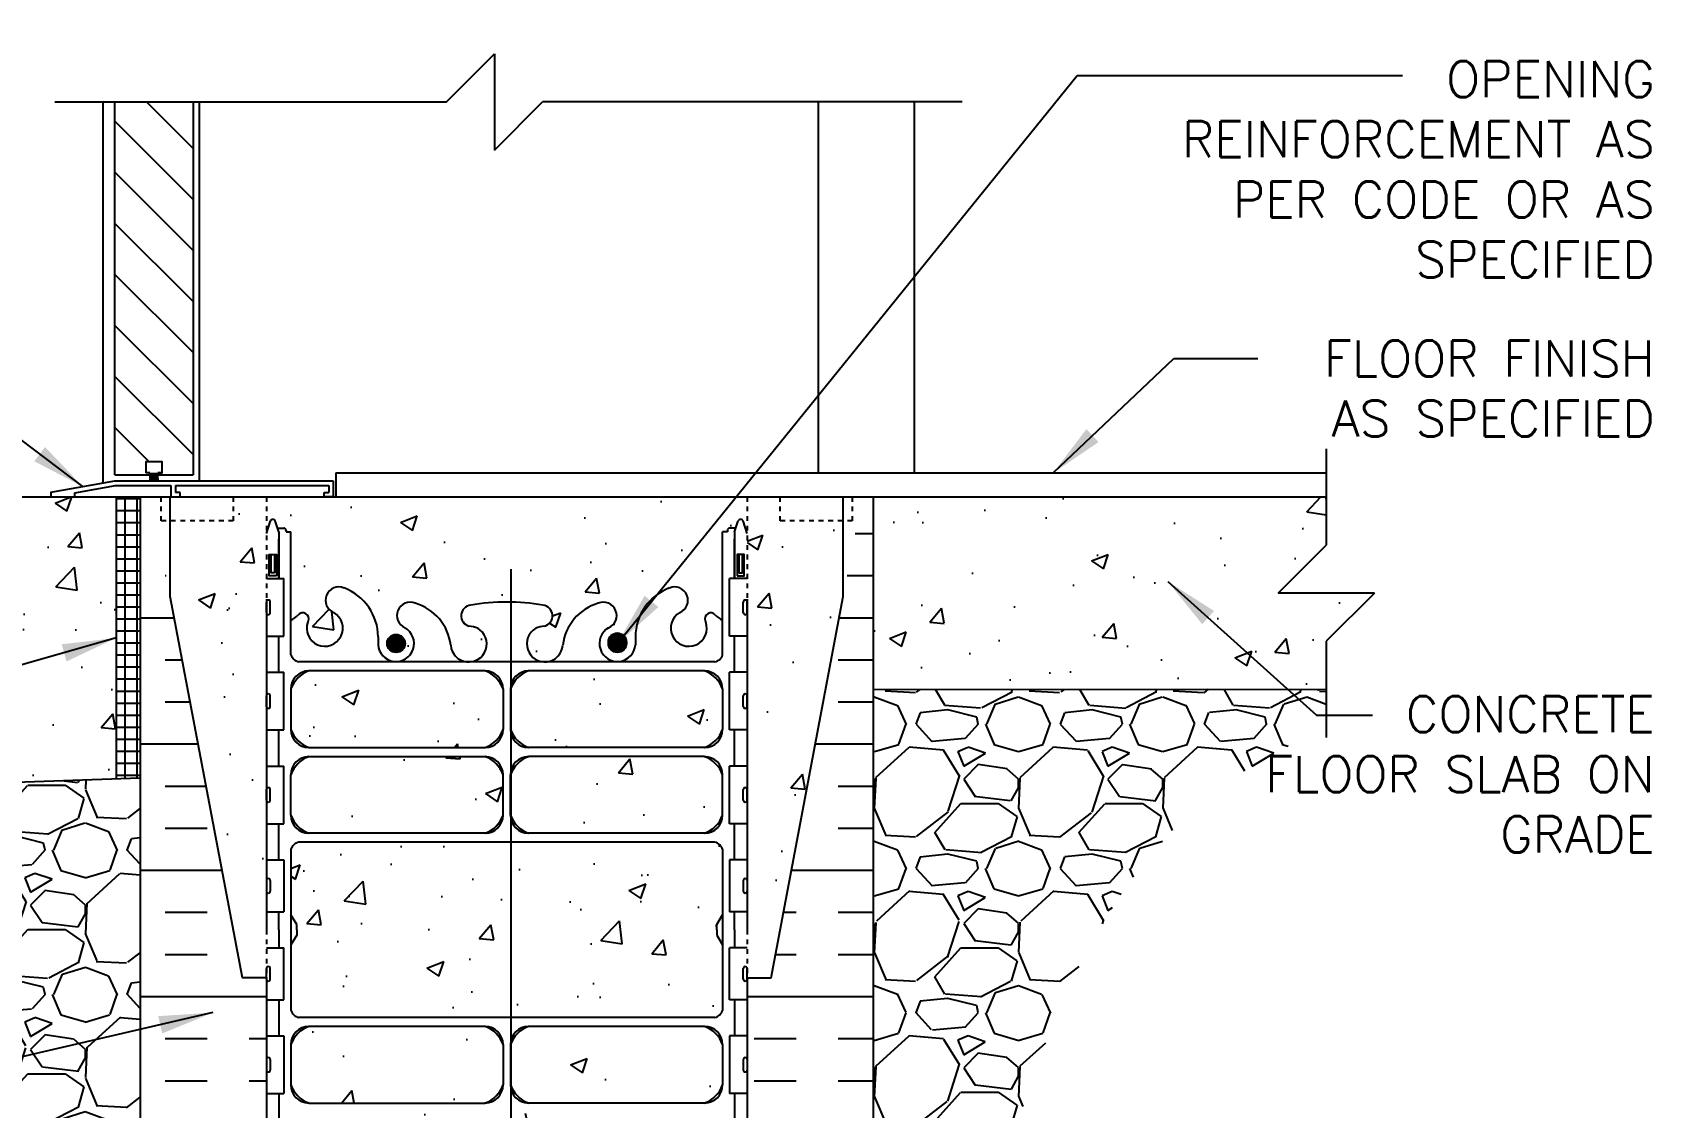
# Model space of a CAD drawing. Header units: inches. Extents: x 171.2 to 222.1, y 133.2 to 219.4.
# Drawn here: x 188.43 to 222.11, y 167.9 to 190.26 of the extents above; entities that cross this region are included whole.
import ezdxf

# ---------------------------------------------------------------- set-up
doc = ezdxf.new("R2010")
doc.units = ezdxf.units.IN
doc.header["$LTSCALE"] = 0.5
doc.header["$MEASUREMENT"] = 0
doc.linetypes.add('DASHED2', pattern=[0.375, 0.25, -0.125])
doc.linetypes.add('HIDDEN2', pattern=[0.1875, 0.125, -0.0625])
for name, color, linetype in [('HATCH', 12, 'Continuous'), ('Hidden2', 12, 'HIDDEN2'), ('line25', 2, 'Continuous'), ('LINE3', 3, 'Continuous'), ('LINE50', 5, 'Continuous'), ('LINE9', 9, 'Continuous'), ('TEXT', 4, 'Continuous'), ('Web_Edge', 9, 'Continuous')]:
    doc.layers.add(name, color=color, linetype=linetype)
doc.styles.add('DIM', font='romans.shx', dxfattribs={"width": 0.7})
doc.styles.add('ROMANS', font='romans.shx', dxfattribs={"height": 0.75})
doc.dimstyles.new('ext_12', dxfattribs={"dimscale": 12, "dimtxt": 0.09375, "dimasz": 0.09375, "dimexe": 0.09375, "dimexo": 0.0625, "dimgap": 0.0625, "dimtad": 1, "dimdec": 1, "dimzin": 3, "dimdsep": 46, "dimlunit": 4, "dimtxsty": 'DIM', "dimcen": 0.09, "dimdle": 0.09375, "dimclrt": 4, "dimadec": 0, "dimazin": 0, "dimtfac": 1, "dimtdec": 1, "dimtmove": 2, "dimatfit": 3, "dimfxl": 1, "dimfrac": 2, "dimtolj": 1, "dimtzin": 0, "dimarcsym": 0})
pattern_1 = [(0, (-2736.5554, -289.1626), (0, 2.625), []), (0, (-2736.5554, -288.2876), (0, 2.625), [0.875, -0.875]), (0, (-2736.5554, -287.4126), (0, 2.625), [0.875, -0.875])]
pattern_2 = [(50, (0, 0), (3.5863, -0.31376), [0.375, -4.125]), (355, (0, 0), (-0.693757, 3.76096), [0.3, -3.3]), (100.4514, (0.299, -0.026), (2.892544, 3.4472), [0.3187, -3.50571]), (46.1842, (0, 1), (5.336207, -0.827596), [0.5625, -6.1875]), (96.6356, (0.4447, 0.931), (4.67331, 4.87059), [0.47805, -5.25857]), (351.1842, (0, 1), (4.67331, 4.87059), [0.45, -4.95]), (21, (0.5, 0.75), (2.984535, -2.013094), [0.375, -4.125]), (326, (0.5, 0.75), (1.216577, 3.62575), [0.3, -3.3]), (71.4514, (0.7487, 0.5822), (4.20111, 1.612656), [0.3187, -3.50571]), (37.5, (0, 0), (0.0607993, 1.6644693), [0, -3.26, 0, -3.35, 0, -3.3125]), (7.5, (0, 0), (1.315348, 1.972059), [0, -1.91, 0, -3.185, 0, -1.2625]), (327.5, (-1.115, 0), (2.669112, -0.1127744), [0, -1.25, 0, -3.9, 0, -5.175]), (317.5, (-1.615, 0), (2.91593, 0.500525), [0, -1.625, 0, -2.59, 0, -3.675])]

msp = doc.modelspace()

# ---------------------------------------------------------------- hatches: boundary and pattern name
at = {"layer": 'HATCH'}
h = msp.add_hatch(dxfattribs=at)
h.set_pattern_fill('AR-CONC', color=256, scale=0.5)
h.set_pattern_definition(pattern_2)
h.paths.add_polyline_path([(203.026, 218.45), (199.046, 218.45), (198.046, 217.45), (198.046, 219.45), (197.046, 218.45), (193.026, 218.45), (193.026, 216.459, 0.088416), (193.172, 216.362), (193.262, 216.362), (193.262, 216.32, -0.249069), (193.372, 216.113), (193.372, 216.046, -0.414214), (193.309, 215.983), (193.262, 215.983), (193.262, 215.913), (193.367, 215.913, -0.155529), (193.542, 215.779, 0.180914), (193.96, 215.468), (195.541, 215.115, 0.054974), (195.868, 215.079), (198.026, 215.079), (200.184, 215.079, 0.054974), (200.51, 215.115), (202.091, 215.468, 0.180914), (202.509, 215.779, -0.155529), (202.685, 215.913), (202.79, 215.913), (202.79, 215.983), (202.742, 215.983, -0.414214), (202.68, 216.046), (202.68, 216.113, -0.249069), (202.79, 216.32), (202.79, 216.362), (202.88, 216.362, 0.08841), (203.026, 216.459)])
h.paths.add_polyline_path([(203.026, 212.267, 0.08841), (202.88, 212.364), (202.79, 212.364), (202.79, 212.406, -0.249069), (202.68, 212.613), (202.68, 212.681, -0.414214), (202.742, 212.743), (202.79, 212.743), (202.79, 212.813), (202.685, 212.813, 0.231736), (202.327, 212.662, -0.8344), (202.115, 212.788), (202.127, 212.809, 2.155404), (201.589, 212.615, -1), (201.375, 212.104, -0.311223), (200.666, 213.12), (200.667, 213.285, 1.661382), (200.105, 212.932, -1), (199.892, 212.421, -0.30095), (199.156, 213.293, 1.661382), (198.595, 212.94, 0.055617), (198.774, 212.895, -0.843243), (198.739, 212.462, -0.047544), (198.026, 212.398, -0.047544), (197.312, 212.462, -0.843243), (197.278, 212.895, 0.055617), (197.457, 212.94, 1.661382), (196.896, 213.293, -0.30095), (196.159, 212.421, -1), (195.946, 212.932, 1.661382), (195.385, 213.285), (195.385, 213.139, -0.316114), (194.676, 212.104, -1), (194.463, 212.615, 2.155404), (193.924, 212.809), (193.936, 212.788, -0.834375), (193.724, 212.662, 0.23174), (193.367, 212.813), (193.262, 212.813), (193.262, 212.743), (193.309, 212.743, -0.414214), (193.372, 212.681), (193.372, 212.613, -0.249069), (193.262, 212.406), (193.262, 212.364), (193.172, 212.364, 0.088416), (193.026, 212.267), (193.026, 209.459), (193.026, 206.652, 0.088416), (193.172, 206.554), (193.262, 206.554), (193.262, 206.513, -0.249069), (193.372, 206.306), (193.372, 206.238, -0.414214), (193.309, 206.176), (193.262, 206.176), (193.262, 206.106), (193.367, 206.106, 0.231736), (193.724, 206.257, -0.8344), (193.936, 206.131), (193.924, 206.11, 2.155404), (194.463, 206.304, -1), (194.676, 206.815, -0.311223), (195.385, 205.799), (195.385, 205.634, 1.661382), (195.946, 205.987, -1), (196.159, 206.498, -0.30095), (196.896, 205.626, 1.661382), (197.457, 205.979, 0.055617), (197.278, 206.024, -0.843243), (197.312, 206.456, -0.047544), (198.026, 206.521, -0.047544), (198.739, 206.456, -0.843243), (198.774, 206.024, 0.055617), (198.595, 205.979, 1.661382), (199.156, 205.626, -0.30095), (199.892, 206.498, -1), (200.105, 205.987, 1.661382), (200.667, 205.634), (200.666, 205.78, -0.316114), (201.375, 206.815, -1), (201.589, 206.304, 2.155404), (202.127, 206.11), (202.115, 206.131, -0.834375), (202.327, 206.257, 0.23174), (202.685, 206.106), (202.79, 206.106), (202.79, 206.176), (202.742, 206.176, -0.414214), (202.68, 206.238), (202.68, 206.306, -0.249069), (202.79, 206.513), (202.79, 206.554), (202.88, 206.554, 0.08841), (203.026, 206.652), (203.026, 209.459)])
h.paths.add_polyline_path([(193.302, 180.6), (192.614, 180.6), (192.614, 180.1), (191.302, 180.1), (191.302, 178.529), (192.802, 170.6), (193.302, 170.6)])
h = msp.add_hatch(dxfattribs=at)
h.set_pattern_fill('AR-CONC', color=256, scale=0.5)
h.set_pattern_definition(pattern_2)
h.paths.add_polyline_path([(193.577, 218.45), (197.557, 218.45), (198.557, 217.45), (198.557, 219.45), (199.557, 218.45), (203.577, 218.45), (203.577, 216.459, -0.088416), (203.431, 216.362), (203.341, 216.362), (203.341, 216.32, 0.249069), (203.231, 216.113), (203.231, 216.046, 0.414214), (203.294, 215.983), (203.341, 215.983), (203.341, 215.913), (203.236, 215.913, 0.155529), (203.061, 215.779, -0.180914), (202.643, 215.468), (201.062, 215.115, -0.054974), (200.735, 215.079), (198.577, 215.079), (196.42, 215.079, -0.054974), (196.093, 215.115), (194.512, 215.468, -0.180914), (194.094, 215.779, 0.155529), (193.918, 215.913), (193.813, 215.913), (193.813, 215.983), (193.861, 215.983, 0.414214), (193.923, 216.046), (193.923, 216.113, 0.249069), (193.813, 216.32), (193.813, 216.362), (193.723, 216.362, -0.08841), (193.577, 216.459)])
h.paths.add_polyline_path([(193.577, 212.267, -0.08841), (193.723, 212.364), (193.813, 212.364), (193.813, 212.406, 0.249069), (193.923, 212.613), (193.923, 212.681, 0.414214), (193.861, 212.743), (193.813, 212.743), (193.813, 212.813), (193.918, 212.813, -0.231736), (194.276, 212.662, 0.8344), (194.488, 212.788), (194.476, 212.809, -2.155404), (195.015, 212.615, 1), (195.228, 212.104, 0.311223), (195.937, 213.12), (195.937, 213.285, -1.661382), (196.498, 212.932, 1), (196.711, 212.421, 0.30095), (197.448, 213.293, -1.661382), (198.009, 212.94, -0.055617), (197.829, 212.895, 0.843243), (197.864, 212.462, 0.047544), (198.577, 212.398, 0.047544), (199.291, 212.462, 0.843243), (199.326, 212.895, -0.055617), (199.146, 212.94, -1.661382), (199.707, 213.293, 0.30095), (200.444, 212.421, 1), (200.657, 212.932, -1.661382), (201.218, 213.285), (201.218, 213.139, 0.316114), (201.927, 212.104, 1), (202.14, 212.615, -2.155404), (202.679, 212.809), (202.667, 212.788, 0.834375), (202.879, 212.662, -0.23174), (203.236, 212.813), (203.341, 212.813), (203.341, 212.743), (203.294, 212.743, 0.414214), (203.231, 212.681), (203.231, 212.613, 0.249069), (203.341, 212.406), (203.341, 212.364), (203.431, 212.364, -0.088416), (203.577, 212.267), (203.577, 209.459), (203.577, 206.652, -0.088416), (203.431, 206.554), (203.341, 206.554), (203.341, 206.513, 0.249069), (203.231, 206.306), (203.231, 206.238, 0.414214), (203.294, 206.176), (203.341, 206.176), (203.341, 206.106), (203.236, 206.106, -0.231736), (202.879, 206.257, 0.8344), (202.667, 206.131), (202.679, 206.11, -2.155404), (202.14, 206.304, 1), (201.927, 206.815, 0.311223), (201.218, 205.799), (201.218, 205.634, -1.661382), (200.657, 205.987, 1), (200.444, 206.498, 0.30095), (199.707, 205.626, -1.661382), (199.146, 205.979, -0.055617), (199.326, 206.024, 0.843243), (199.291, 206.456, 0.047544), (198.577, 206.521, 0.047544), (197.864, 206.456, 0.843243), (197.829, 206.024, -0.055617), (198.009, 205.979, -1.661382), (197.448, 205.626, 0.30095), (196.711, 206.498, 1), (196.498, 205.987, -1.661382), (195.937, 205.634), (195.937, 205.78, 0.316114), (195.228, 206.815, 1), (195.015, 206.304, -2.155404), (194.476, 206.11), (194.488, 206.131, 0.834375), (194.276, 206.257, -0.23174), (193.918, 206.106), (193.813, 206.106), (193.813, 206.176), (193.861, 206.176, 0.414214), (193.923, 206.238), (193.923, 206.306, 0.249069), (193.813, 206.513), (193.813, 206.554), (193.723, 206.554, -0.08841), (193.577, 206.652), (193.577, 209.459)])
h.paths.add_polyline_path([(203.302, 180.6), (203.989, 180.6), (203.989, 180.1), (205.302, 180.1), (205.302, 178.529), (203.802, 170.6), (203.302, 170.6)])
h = msp.add_hatch(dxfattribs=at)
h.set_pattern_fill('ANSI31', color=256, scale=6, style=0)
h.set_pattern_definition([(135, (312.06505, 25.1282), (0.53033, 0.53033), [])])
h.paths.add_polyline_path([(191.126, 181.339), (191.126, 181.098), (191.045, 181.098), (191.045, 181.056), (191.126, 181.056), (191.777, 181.056), (191.777, 188.811), (190.152, 188.811), (190.152, 181.056), (190.875, 181.056), (190.875, 181.098), (190.804, 181.098), (190.804, 181.339)])
h = msp.add_hatch(dxfattribs=at)
h.set_pattern_fill('AR-CONC', color=256, scale=0.5)
h.set_pattern_definition(pattern_2)
h.paths.add_polyline_path([(190.177, 180.6), (187.177, 180.6), (185.989, 180.6), (181.255, 180.444), (181.255, 178.84), (180.255, 177.84), (182.255, 177.84), (181.255, 176.84), (181.255, 174.441), (190.177, 174.735)])
h.paths.add_polyline_path([(202.792, 179.871), (202.892, 179.871), (202.892, 179.901, -0.414214), (202.942, 179.951), (203.068, 179.951), (203.11, 180.083, -0.725737), (203.217, 180.101), (203.302, 179.841), (203.302, 180.6), (201.927, 180.6), (193.302, 180.6), (193.302, 179.841), (193.38, 180.083, -0.725737), (193.487, 180.101), (193.535, 179.951), (193.662, 179.951, -0.414214), (193.712, 179.901), (193.712, 179.871), (193.812, 179.871), (193.812, 178.034, 0.108933), (193.964, 178.147, -0.8344), (194.176, 178.022), (194.164, 178, 2.155404), (194.703, 178.195, -1), (194.916, 178.706, -0.311223), (195.625, 177.69), (195.625, 177.525, 1.661382), (196.186, 177.878, -1), (196.399, 178.389, -0.30095), (197.136, 177.516, 1.661382), (197.697, 177.869, 0.055617), (197.517, 177.915, -0.843243), (197.552, 178.347, -0.049932), (198.302, 178.411, -0.049932), (199.051, 178.347, -0.843243), (199.086, 177.915, 0.055617), (198.906, 177.869, 1.661382), (199.467, 177.516, -0.30095), (200.204, 178.389, -1), (200.417, 177.878, 1.661382), (200.978, 177.525), (200.978, 177.67, -0.316114), (201.687, 178.706, -1), (201.9, 178.195, 2.155404), (202.439, 178), (202.427, 178.022, -0.834375), (202.639, 178.147, 0.10894), (202.792, 178.034)])
h.paths.add_polyline_path([(202.792, 176.607, 0.225652), (202.417, 176.982), (198.753, 176.982, 0.225652), (198.378, 176.607), (198.378, 175.766, 0.225652), (198.753, 175.391), (202.417, 175.391, 0.225652), (202.792, 175.766)])
h.paths.add_polyline_path([(202.792, 174.825, 0.225652), (202.417, 175.2), (198.753, 175.2, 0.225652), (198.378, 174.825), (198.378, 173.984, 0.225652), (198.753, 173.609), (202.417, 173.609, 0.225652), (202.792, 173.984)])
h.paths.add_polyline_path([(198.225, 174.825, 0.225652), (197.85, 175.2), (194.187, 175.2, 0.225652), (193.812, 174.825), (193.812, 173.984, 0.225652), (194.187, 173.609), (197.85, 173.609, 0.225652), (198.225, 173.984)])
h.paths.add_polyline_path([(198.225, 175.766), (198.225, 176.607, 0.225652), (197.85, 176.982), (194.187, 176.982, 0.225652), (193.812, 176.607), (193.812, 175.766, 0.225652), (194.187, 175.391), (197.85, 175.391, 0.225652)])
h.paths.add_polyline_path([(202.792, 171.288), (202.672, 171.488), (202.672, 171.6), (202.672, 171.712), (202.792, 171.912), (202.792, 173.274, 0.268138), (202.63, 173.422), (193.973, 173.422, 0.268156), (193.812, 173.274), (193.812, 171.912), (193.932, 171.712), (193.932, 171.6), (193.932, 171.488), (193.812, 171.288), (193.812, 169.926, 0.268156), (193.973, 169.778), (202.63, 169.778, 0.268138), (202.792, 169.926)])
h.paths.add_polyline_path([(198.225, 167.434, 0.225652), (197.85, 167.809), (194.187, 167.809, 0.225652), (193.812, 167.434), (193.812, 166.593, 0.225652), (194.187, 166.218), (197.85, 166.218, 0.225652), (198.225, 166.593)])
h.paths.add_polyline_path([(198.225, 169.216, 0.225652), (197.85, 169.591), (194.187, 169.591, 0.225652), (193.812, 169.216), (193.812, 168.375, 0.225652), (194.187, 168), (197.85, 168, 0.225652), (198.225, 168.375)])
h.paths.add_polyline_path([(202.792, 169.216, 0.225652), (202.417, 169.591), (198.753, 169.591, 0.225652), (198.378, 169.216), (198.378, 168.375, 0.225652), (198.753, 168), (202.417, 168, 0.225652), (202.792, 168.375)])
h.paths.add_polyline_path([(202.792, 167.434, 0.225652), (202.417, 167.809), (198.753, 167.809, 0.225652), (198.378, 167.434), (198.378, 166.593, 0.225652), (198.753, 166.218), (202.417, 166.218, 0.225652), (202.792, 166.593)])
h.paths.add_polyline_path([(215.348, 177.6), (216.348, 178.6), (214.348, 178.6), (215.348, 179.6), (215.348, 180.6), (205.927, 180.6), (205.927, 176.599), (215.348, 176.6)])
h.paths.add_polyline_path([(203.302, 162.6), (203.302, 163.359), (203.217, 163.099, -0.6), (203.117, 163.099), (203.068, 163.249), (202.942, 163.249, -0.414214), (202.892, 163.299), (202.892, 163.329), (202.792, 163.329), (202.792, 165.166, 0.108935), (202.639, 165.053, -0.8344), (202.427, 165.178), (202.439, 165.2, 2.155404), (201.9, 165.005, -1), (201.687, 164.494, -0.311223), (200.978, 165.51), (200.978, 165.675, 1.661382), (200.417, 165.322, -1), (200.204, 164.811, -0.30095), (199.467, 165.684, 1.661382), (198.906, 165.331, 0.055617), (199.086, 165.285, -0.843243), (199.051, 164.853, -0.049932), (198.302, 164.789, -0.049932), (197.552, 164.853, -0.843243), (197.517, 165.285, 0.055617), (197.697, 165.331, 1.661382), (197.136, 165.684, -0.30095), (196.399, 164.811, -1), (196.186, 165.322, 1.661382), (195.625, 165.675), (195.625, 165.51, -0.311223), (194.916, 164.494, -1), (194.703, 165.005, 2.155404), (194.164, 165.2), (194.176, 165.178, -0.834375), (193.964, 165.053, 0.108938), (193.812, 165.166), (193.812, 163.329), (193.712, 163.329), (193.712, 163.299, -0.414214), (193.662, 163.249), (193.535, 163.249), (193.487, 163.099, -0.6), (193.387, 163.099), (193.302, 163.359), (193.302, 162.6), (193.302, 159.792, 0.088416), (193.448, 159.695), (193.538, 159.695), (193.538, 159.653, -0.249069), (193.648, 159.446), (193.648, 159.379, -0.414214), (193.585, 159.316), (193.538, 159.316), (193.538, 159.246), (193.643, 159.246, 0.231736), (194, 159.397, -0.8344), (194.212, 159.272), (194.2, 159.25, 2.155404), (194.739, 159.445, -1), (194.952, 159.956, -0.311223), (195.661, 158.94), (195.661, 158.775, 1.661382), (196.222, 159.128, -1), (196.435, 159.639, -0.30095), (197.172, 158.766, 1.661382), (197.733, 159.119, 0.055617), (197.553, 159.165, -0.843243), (197.588, 159.597, -0.047544), (198.302, 159.662, -0.047544), (199.015, 159.597, -0.843243), (199.05, 159.165, 0.055617), (198.87, 159.119, 1.661382), (199.432, 158.766, -0.30095), (200.168, 159.639, -1), (200.381, 159.128, 1.661382), (200.942, 158.775), (200.942, 158.94, -0.311223), (201.651, 159.956, -1), (201.864, 159.445, 2.155404), (202.403, 159.25), (202.391, 159.272, -0.834375), (202.603, 159.397, 0.23174), (202.961, 159.246), (203.066, 159.246), (203.066, 159.316), (203.018, 159.316, -0.414214), (202.956, 159.379), (202.956, 159.446, -0.249069), (203.066, 159.653), (203.066, 159.695), (203.156, 159.695, 0.08841), (203.302, 159.792)])
h.paths.add_polyline_path([(202.367, 156.592), (200.786, 156.945, 0.054974), (200.46, 156.981), (198.302, 156.981), (196.144, 156.981, 0.054974), (195.817, 156.945), (194.236, 156.592, 0.180914), (193.818, 156.28, -0.155529), (193.643, 156.146), (193.538, 156.146), (193.538, 156.076), (193.585, 156.076, -0.414214), (193.648, 156.014), (193.648, 155.946, -0.249069), (193.538, 155.739), (193.538, 155.697), (193.448, 155.697, 0.088416), (193.302, 155.6), (193.302, 154.855), (197.383, 154.855), (198.383, 155.855), (198.383, 153.855), (199.383, 154.855), (203.302, 154.855), (203.302, 155.6, 0.08841), (203.156, 155.697), (203.066, 155.697), (203.066, 155.739, -0.249069), (202.956, 155.946), (202.956, 156.014, -0.414214), (203.018, 156.076), (203.066, 156.076), (203.066, 156.146), (202.961, 156.146, -0.155529), (202.785, 156.28, 0.180914)])
h = msp.add_hatch(dxfattribs=at)
h.set_pattern_fill('NET', color=256, scale=2, style=0)
h.set_pattern_definition([(0, (69.11427, 22.81427), (0, 0.25), []), (90, (69.11427, 22.81427), (-0.25, 2e-17), [])])
h.paths.add_polyline_path([(190.677, 177.305), (190.177, 177.439), (190.177, 174.735), (190.677, 174.751)])
h.paths.add_polyline_path([(190.677, 179.501), (190.177, 179.59), (190.177, 177.439), (190.677, 177.305)])
h.paths.add_polyline_path([(190.677, 180.6), (190.177, 180.6), (190.177, 179.59), (190.677, 179.501)])
h = msp.add_hatch(dxfattribs=at)
h.set_pattern_fill('INSUL', color=256, scale=7, style=0)
h.set_pattern_definition(pattern_1)
edge = h.paths.add_edge_path()
edge.add_line((193.302, 170.6), (192.802, 170.6))
edge.add_line((192.802, 170.6), (191.052, 179.85))
edge.add_line((191.052, 179.85), (191.052, 180.6))
edge.add_line((191.052, 180.6), (190.677, 180.6))
edge.add_line((190.677, 180.6), (190.677, 162.6))
edge.add_line((190.677, 162.6), (191.114, 162.6))
edge.add_line((191.114, 162.6), (191.114, 163.1))
edge.add_line((191.114, 163.1), (192.614, 163.1))
edge.add_line((192.614, 163.1), (192.614, 162.6))
edge.add_line((192.614, 162.6), (193.052, 162.6))
edge.add_line((193.302, 170.6), (193.302, 162.6))
h = msp.add_hatch(dxfattribs=at)
h.set_pattern_fill('INSUL', color=256, scale=7, style=0)
h.set_pattern_definition(pattern_1)
edge = h.paths.add_edge_path()
edge.add_line((203.302, 170.6), (203.802, 170.6))
edge.add_line((203.802, 170.6), (205.552, 179.85))
edge.add_line((205.552, 179.85), (205.552, 180.6))
edge.add_line((205.552, 180.6), (205.927, 180.6))
edge.add_line((205.927, 180.6), (205.927, 162.6))
edge.add_line((205.927, 162.6), (205.489, 162.6))
edge.add_line((205.489, 162.6), (205.489, 163.1))
edge.add_line((205.489, 163.1), (203.989, 163.1))
edge.add_line((203.989, 163.1), (203.989, 162.6))
edge.add_line((203.989, 162.6), (203.552, 162.6))
edge.add_line((203.302, 170.6), (203.302, 162.6))
h = msp.add_hatch(dxfattribs=at)
h.set_pattern_fill('GRAVEL', color=256, scale=3, style=0)
h.set_pattern_definition([(228.0128, (208.08658, 157.8549), (-23.9999947, -27.000004), [0.40361, -39.95726]), (184.9697, (207.81658, 157.55491), (36.00000315, 2.9999739), [0.6926, -68.56777]), (132.5104, (207.12658, 157.4949), (29.9999722, -33.000026), [0.48836, -48.3481]), (267.2737, (205.95658, 156.74491), (2.99998805, 60.0000009), [0.63071, -62.44067]), (292.8337, (205.92658, 156.1149), (-15.0000297, 35.9999892), [0.61847, -61.22812]), (357.2737, (206.16658, 155.54491), (-60.0000009, 2.99998805), [0.63071, -62.44067]), (37.6942, (206.79658, 155.51491), (-39.00002204, -29.9999712), [0.83409, -82.57455]), (72.2553, (207.45658, 156.02491), (21.0000323, 65.9999887), [0.78746, -77.95896]), (121.4296, (207.69658, 156.77491), (-24.0000247, 38.9999851), [0.63285, -62.65222]), (175.2364, (207.36658, 157.3149), (33.0000028, -2.9999746), [0.7225, -35.40229]), (222.3974, (206.64658, 157.37491), (-36.00002205, -32.99997625), [0.934344, -92.500125]), (138.8141, (208.92658, 156.7149), (-21.000009, 17.999992), [0.3189, -31.57153]), (171.4692, (208.68658, 156.9249), (38.9999949, -6.0000237), [0.60671, -60.06453]), (225, (208.0866, 157.015), (-3e-16, -3), [0.42426, -3.81838]), (203.1986, (207.87658, 157.3749), (14.999999, 6.000004), [0.22847, -22.61885]), (291.8014, (207.6666, 157.2849), (-3, 9.000001), [0.3231, -15.83239]), (30.9638, (207.7866, 156.9849), (8.999994, 6.000007), [0.52479, -16.96807]), (161.565, (208.2366, 157.2549), (6, -2.999995), [0.37947, -9.10736]), (16.3895, (205.92658, 157.2849), (30.0000066, 8.9999781), [0.5316, -52.62853]), (70.3462, (206.43658, 157.4349), (-11.9999857, -33.0000064), [0.44598, -44.15222]), (293.1986, (208.23658, 157.8549), (-6.000004, 14.999999), [0.45694, -22.39037]), (343.6105, (208.41658, 157.4349), (-30.0000066, 8.9999781), [0.5316, -52.62853]), (339.444, (205.92658, 155.4249), (-15.0000055, 5.999988), [0.51264, -25.11937]), (294.7751, (206.40658, 155.2449), (-14.9999766, 33.0000103), [0.42953, -42.52393]), (66.8014, (208.26658, 154.8549), (6.000004, 14.999999), [0.45694, -22.39037]), (17.354, (208.44658, 155.2749), (-39.000006, -11.9999835), [0.50289, -49.78627]), (69.444, (206.79658, 154.8549), (-5.999988, -15.0000055), [0.25632, -25.3757]), (101.31, (208.0866, 154.8549), (-2.999993, 12.000002), [0.15297, -15.14409]), (165.9638, (208.0566, 155.0049), (9.000002, -2.999994), [0.61847, -11.75085]), (186.009, (207.45658, 155.1549), (29.9999993, 2.999998), [0.57315, -56.74177]), (303.69, (207.7866, 156.7149), (-3.000004, 6), [0.43267, -10.384]), (353.1572, (208.02658, 156.35491), (50.9999981, -6.000024), [0.75538, -74.78269]), (60.9454, (208.77658, 156.2649), (-12, -21.000001), [0.30887, -30.57802]), (90, (208.9266, 156.535), (-3, 3), [0.18, -2.82]), (120.2564, (207.39658, 155.2449), (11.9999847, -21.0000074), [0.41677, -41.26056]), (48.0128, (207.18658, 155.6049), (23.9999947, 27.000004), [0.80722, -39.55366]), (0, (207.7266, 156.205), (3, 3), [0.78, -2.22]), (325.3048, (208.50658, 156.2049), (-29.9999828, 21.0000258), [0.47434, -46.95982]), (254.0546, (208.89658, 155.9349), (-3, -12), [0.4368, -21.40352]), (207.646, (208.77658, 155.51491), (-56.9999874, -30.00002314), [0.711195, -70.40842]), (175.4261, (208.14658, 155.18491), (-39.0000017, 2.9999844), [0.7524, -74.48722])])
edge = h.paths.add_edge_path()
edge.add_line((205.927, 176.599), (205.927, 162.6))
edge.add_line((205.927, 162.6), (205.927, 154.855))
edge.add_line((205.927, 154.855), (206.601, 154.855))
edge.add_spline(control_points=[(206.601, 154.855), (206.709, 155.5), (207.47, 160.105), (208.079, 167.028), (211.665, 173.927), (214.553, 175.427), (215.348, 175.84)], knot_values=[0, 0, 0, 0, 1.962014, 13.999792, 21.004381, 23.66399, 23.66399, 23.66399, 23.66399], degree=3, periodic=0)
edge.add_line((215.348, 175.84), (215.348, 176.6))
edge.add_line((215.348, 176.6), (205.927, 176.599))
h = msp.add_hatch(dxfattribs=at)
h.set_pattern_fill('GRAVEL', color=256, scale=3, style=0)
h.set_pattern_definition([(228.0128, (113.67837, 50.23485), (-23.9999947, -27.00000402), [0.40361, -39.957264]), (184.9697, (113.40837, 49.93485), (36.00000315, 2.99997392), [0.692604, -68.567775]), (132.5104, (112.71837, 49.87485), (29.99997216, -33.00002602), [0.488364, -48.348096]), (267.2737, (111.54837, 49.12485), (2.99998805, 60.00000088), [0.630714, -62.440674]), (292.8337, (111.51837, 48.49485), (-15.00002972, 35.99998924), [0.618465, -61.22812]), (357.2737, (111.75837, 47.92485), (-60.00000088, 2.99998805), [0.630714, -62.440674]), (37.6942, (112.38837, 47.89485), (-39.00002204, -29.999971215), [0.834087, -82.574547]), (72.2553, (113.04837, 48.40485), (21.00003229, 65.99998869), [0.787464, -77.958963]), (121.4296, (113.28837, 49.15485), (-24.0000247, 38.99998511), [0.63285, -62.65222]), (175.2364, (112.95837, 49.69485), (33.00000284, -2.9999746), [0.722496, -35.40229]), (222.3974, (112.23837, 49.75485), (-36.000022053, -32.999976246), [0.934344, -92.500125]), (138.8141, (114.51837, 49.09485), (-21.00000884, 17.99999194), [0.318903, -31.57153]), (171.4692, (114.27837, 49.30485), (38.99999485, -6.00002373), [0.60671, -60.064533]), (225, (113.6784, 49.3948), (-3e-16, -3), [0.424263, -3.818376]), (203.1986, (113.46837, 49.75485), (14.9999992, 6.000004), [0.228474, -22.618845]), (291.8014, (113.25837, 49.66485), (-2.9999997, 9.0000008), [0.32311, -15.832386]), (30.9638, (113.37837, 49.36485), (8.999994, 6.0000075), [0.524787, -16.96807]), (161.5651, (113.8284, 49.6348), (6.000001, -2.999995), [0.379473, -9.10736]), (16.3895, (111.51837, 49.66485), (30.0000066, 8.99997813), [0.5316, -52.628535]), (70.3462, (112.02837, 49.81485), (-11.99998574, -33.0000064), [0.445983, -44.152224]), (293.1986, (113.82837, 50.23485), (-6.000004, 14.9999992), [0.456945, -22.390374]), (343.6105, (114.00837, 49.81485), (-30.0000066, 8.99997813), [0.5316, -52.628535]), (339.444, (111.51837, 47.80485), (-15.0000055, 5.999988), [0.51264, -25.11937]), (294.7751, (111.99837, 47.62485), (-14.99997657, 33.00001027), [0.429534, -42.52393]), (66.8014, (113.85837, 47.23485), (6.000004, 14.9999992), [0.456945, -22.390374]), (17.354, (114.03837, 47.65485), (-39.00000606, -11.9999835), [0.502893, -49.78627]), (69.444, (112.38837, 47.23485), (-5.999988, -15.0000055), [0.25632, -25.37569]), (101.3099, (113.67837, 47.23485), (-2.999993, 12.0000023), [0.15297, -15.144087]), (165.9638, (113.6484, 47.38485), (9.0000016, -2.999994), [0.618465, -11.75085]), (186.009, (113.04837, 47.53485), (29.99999925, 2.99999795), [0.57315, -56.74177]), (303.6901, (113.3784, 49.09485), (-3.000004, 5.9999987), [0.432666, -10.383987]), (353.1572, (113.61837, 48.73485), (50.9999981, -6.00002399), [0.75538, -74.78269]), (60.9454, (114.36837, 48.64485), (-12.0000001, -21.00000115), [0.30887, -30.57802]), (90, (114.5184, 48.9148), (-3, 3), [0.18, -2.82]), (120.2564, (112.98837, 47.62485), (11.99998466, -21.00000737), [0.41677, -41.26056]), (48.0128, (112.77837, 47.98485), (23.9999947, 27.00000402), [0.807216, -39.553656]), (0, (113.3184, 48.5848), (3, 3), [0.78, -2.22]), (325.3048, (114.09837, 48.58485), (-29.99998278, 21.00002583), [0.47434, -46.95982]), (254.0546, (114.48837, 48.31485), (-2.9999997, -12.0000004), [0.436806, -21.403524]), (207.646, (114.36837, 47.89485), (-56.99998742, -30.00002314), [0.711195, -70.40842]), (175.4261, (113.73837, 47.56485), (-39.000001675, 2.9999844), [0.752397, -74.48722])])
edge = h.paths.add_edge_path()
edge.add_spline(control_points=[(181.255, 173.358), (181.801, 173.137), (184.03, 172.237), (186.475, 166.871), (188.022, 161.283), (189.682, 156.829), (189.637, 155.204), (189.628, 154.855)], knot_values=[0, 0, 0, 0, 1.73908, 7.096838, 16.122151, 19.936923, 20.981761, 20.981761, 20.981761, 20.981761], degree=3, periodic=0)
edge.add_line((189.628, 154.855), (190.677, 154.855))
edge.add_line((190.677, 154.855), (190.677, 166.798))
edge.add_line((190.677, 166.798), (190.677, 174.751))
edge.add_line((190.677, 174.751), (186.276, 174.606))
edge.add_line((186.276, 174.606), (181.255, 174.441))
edge.add_line((181.255, 174.441), (181.255, 173.358))
at = {"layer": 'LINE3'}
for points in [[(196.186, 177.553, 1), (195.811, 177.553, 1)], [(195.811, 177.553, 1), (196.186, 177.553, 1)], [(200.792, 177.583, 1), (200.417, 177.583, 1)], [(200.417, 177.553, 1), (200.792, 177.553, 1)]]:
    msp.add_hatch(color=256, dxfattribs=at).paths.add_polyline_path(points)

# ---------------------------------------------------------------- linework, layer by layer
at = {"layer": 'HATCH'}
for p, q in [((191.902, 188.811), (191.902, 180.931)), ((204.776, 188.811), (204.776, 181.1)), ((206.776, 188.811), (206.776, 181.1)), ((193.302, 180.6), (203.302, 180.6))]:
    msp.add_line(p, q, dxfattribs=at)
for centre, radius, start, end in [((190.582, 181.024), 0.307, 342.2274, 13.9189), ((191.343, 181.024), 0.463, 170.8289, 191.6683), ((190.582, 181.024), 0.322, 343.1152, 13.2318), ((191.343, 181.024), 0.447, 170.5058, 192.0818), ((190.582, 181.024), 0.338, 343.9173, 12.61), ((191.343, 181.024), 0.432, 170.1589, 192.526), ((190.582, 181.024), 0.354, 344.6457, 12.0444), ((191.343, 181.024), 0.416, 169.7855, 193.0043), ((190.582, 181.024), 0.369, 345.3103, 11.5276), ((191.343, 181.024), 0.401, 169.3826, 193.521), ((190.582, 181.024), 0.385, 345.9191, 11.0537), ((191.343, 181.024), 0.385, 168.9463, 194.0809), ((190.582, 181.024), 0.401, 346.479, 10.6174), ((191.343, 181.024), 0.369, 168.4724, 194.6897), ((190.582, 181.024), 0.416, 346.9957, 10.2145), ((191.343, 181.024), 0.354, 167.9556, 195.3543), ((190.582, 181.024), 0.432, 347.474, 9.8411), ((191.343, 181.024), 0.338, 167.39, 196.0827), ((190.582, 181.024), 0.447, 347.9182, 9.4942), ((191.343, 181.024), 0.322, 166.7682, 196.8848), ((190.582, 181.024), 0.463, 348.3317, 9.1711), ((191.343, 181.024), 0.307, 166.0811, 197.7726)]:
    msp.add_arc(centre, radius, start, end, dxfattribs=at)
at = {"layer": 'Hidden2'}
msp.add_line((203.302, 180.6), (203.302, 170.6), dxfattribs=at)
msp.add_lwpolyline([(193.302, 180.6), (193.302, 170.6)], dxfattribs=at)
at = {"layer": 'line25', "color": 12}
msp.add_line((189.899, 188.811), (189.899, 180.886), dxfattribs=at)
at = {"layer": 'line25'}
for p, q in [((190.152, 181.056), (190.152, 188.811)), ((191.777, 188.811), (191.777, 181.056)), ((190.152, 181.056), (190.875, 181.056)), ((190.875, 181.098), (190.804, 181.098)), ((190.875, 181.056), (190.875, 181.098)), ((191.045, 181.056), (191.045, 181.098)), ((191.045, 181.098), (191.126, 181.098)), ((191.045, 181.056), (191.777, 181.056)), ((190.177, 180.6), (190.177, 174.735)), ((205.927, 176.599), (205.927, 180.6)), ((193.302, 178.905), (193.667, 178.905)), ((193.667, 177.705), (193.667, 178.905)), ((203.302, 178.905), (202.937, 178.905)), ((202.937, 177.705), (202.937, 178.905)), ((193.302, 177.705), (193.667, 177.705)), ((203.302, 177.705), (202.937, 177.705)), ((193.302, 176.955), (193.667, 176.955)), ((193.667, 175.755), (193.667, 176.955)), ((203.302, 176.955), (202.937, 176.955)), ((202.937, 175.755), (202.937, 176.955)), ((193.302, 175.755), (193.667, 175.755)), ((203.302, 175.755), (202.937, 175.755)), ((193.302, 175.005), (193.667, 175.005)), ((193.667, 173.805), (193.667, 175.005)), ((203.302, 175.005), (202.937, 175.005)), ((202.937, 173.805), (202.937, 175.005)), ((193.302, 173.805), (193.667, 173.805)), ((203.302, 173.805), (202.937, 173.805)), ((193.302, 173.055), (193.667, 173.055)), ((193.667, 173.055), (193.667, 171.975)), ((203.302, 173.055), (202.937, 173.055)), ((202.937, 173.055), (202.937, 171.975)), ((193.302, 171.975), (193.667, 171.975)), ((203.302, 171.975), (202.937, 171.975)), ((193.302, 171.225), (193.667, 171.225)), ((193.667, 170.145), (193.667, 171.225)), ((203.302, 171.225), (202.937, 171.225)), ((202.937, 170.145), (202.937, 171.225)), ((193.302, 170.6), (193.302, 162.6)), ((203.302, 170.6), (203.302, 162.6)), ((193.302, 170.145), (193.667, 170.145)), ((203.302, 170.145), (202.937, 170.145)), ((193.302, 169.395), (193.667, 169.395)), ((193.667, 169.395), (193.667, 168.195)), ((203.302, 169.395), (202.937, 169.395)), ((202.937, 169.395), (202.937, 168.195)), ((193.302, 168.195), (193.667, 168.195)), ((203.302, 168.195), (202.937, 168.195))]:
    msp.add_line(p, q, dxfattribs=at)
msp.add_lwpolyline([(190.875, 181.098), (190.804, 181.098), (190.804, 181.339), (191.126, 181.339), (191.126, 181.098), (191.045, 181.098)], dxfattribs=at)
at = {"layer": 'LINE3'}
msp.add_line((198.383, 179.1), (198.383, 155.855), dxfattribs=at)
for centre in [(195.999, 177.553), (195.999, 177.553), (200.604, 177.583), (200.604, 177.553)]:
    msp.add_circle(centre, 0.188, dxfattribs=at)
at = {"layer": 'LINE50'}
for p, q in [((187.177, 180.6), (201.927, 180.6)), ((190.677, 180.6), (190.677, 162.6)), ((190.677, 180.6), (191.302, 180.6)), ((201.927, 180.6), (215.348, 180.6)), ((205.302, 178.529), (205.302, 180.6)), ((205.927, 162.6), (205.927, 180.6)), ((203.802, 170.6), (205.302, 178.529)), ((205.927, 176.599), (215.348, 176.6)), ((205.927, 167.6), (205.927, 176.6)), ((190.677, 174.751), (181.255, 174.441)), ((203.302, 170.6), (203.802, 170.6))]:
    msp.add_line(p, q, dxfattribs=at)
msp.add_lwpolyline([(193.302, 170.6), (192.802, 170.6), (191.302, 178.529), (191.302, 180.6)], dxfattribs=at)
at = {"layer": 'LINE9'}
for p, q in [((197.046, 188.811), (198.046, 189.811)), ((198.046, 189.811), (198.046, 187.811)), ((188.899, 188.811), (197.046, 188.811)), ((198.046, 187.811), (199.046, 188.811)), ((207.776, 188.811), (199.046, 188.811)), ((215.348, 181.6), (215.348, 179.6)), ((188.817, 180.695), (190.152, 180.931)), ((190.152, 180.931), (194.692, 180.931)), ((194.692, 180.931), (194.692, 180.6)), ((194.745, 181.1), (194.745, 180.6)), ((188.817, 180.695), (188.817, 180.6)), ((188.817, 180.6), (189.317, 180.6)), ((189.317, 180.688), (190.16, 180.837)), ((189.317, 180.6), (189.317, 180.688)), ((190.152, 180.837), (191.317, 180.837)), ((191.317, 180.837), (191.317, 180.6)), ((191.317, 180.6), (191.505, 180.6)), ((191.411, 180.837), (194.598, 180.837)), ((191.411, 180.837), (191.411, 180.694)), ((191.505, 180.694), (191.411, 180.694)), ((191.505, 180.6), (191.505, 180.694)), ((194.505, 180.6), (194.505, 180.694)), ((194.505, 180.694), (194.598, 180.694)), ((194.692, 180.6), (194.505, 180.6)), ((194.598, 180.837), (194.598, 180.694)), ((214.348, 178.6), (215.348, 179.6)), ((216.348, 178.6), (214.348, 178.6)), ((216.348, 178.6), (215.348, 177.6)), ((193.302, 178.195), (193.302, 178.415)), ((193.302, 178.36), (193.302, 178.36)), ((193.302, 178.25), (193.302, 178.25)), ((193.342, 178.455), (193.342, 178.455)), ((193.382, 178.195), (193.382, 178.415)), ((203.222, 178.195), (203.222, 178.415)), ((203.262, 178.455), (203.262, 178.455)), ((203.302, 178.195), (203.302, 178.415)), ((203.302, 178.36), (203.302, 178.36)), ((203.302, 178.25), (203.302, 178.25)), ((193.342, 178.155), (193.342, 178.155)), ((203.262, 178.155), (203.262, 178.155)), ((215.348, 177.6), (215.348, 175.6)), ((193.342, 176.505), (193.342, 176.505)), ((203.262, 176.505), (203.262, 176.505)), ((193.302, 176.245), (193.302, 176.465)), ((193.302, 176.41), (193.302, 176.41)), ((193.302, 176.3), (193.302, 176.3)), ((193.342, 176.205), (193.342, 176.205)), ((193.382, 176.245), (193.382, 176.465)), ((203.222, 176.245), (203.222, 176.465)), ((203.262, 176.205), (203.262, 176.205)), ((203.302, 176.245), (203.302, 176.465)), ((203.302, 176.41), (203.302, 176.41)), ((203.302, 176.3), (203.302, 176.3)), ((193.302, 174.295), (193.302, 174.515)), ((193.342, 174.555), (193.342, 174.555)), ((193.382, 174.295), (193.382, 174.515)), ((203.222, 174.295), (203.222, 174.515)), ((203.262, 174.555), (203.262, 174.555)), ((203.302, 174.295), (203.302, 174.515)), ((193.302, 174.46), (193.302, 174.46)), ((193.302, 174.35), (193.302, 174.35)), ((193.342, 174.255), (193.342, 174.255)), ((203.262, 174.255), (203.262, 174.255)), ((203.302, 174.46), (203.302, 174.46)), ((203.302, 174.35), (203.302, 174.35)), ((193.302, 172.625), (193.302, 172.405)), ((193.302, 172.57), (193.302, 172.57)), ((193.302, 172.46), (193.302, 172.46)), ((193.342, 172.665), (193.342, 172.665)), ((193.382, 172.625), (193.382, 172.405)), ((203.222, 172.625), (203.222, 172.405)), ((203.262, 172.665), (203.262, 172.665)), ((203.302, 172.625), (203.302, 172.405)), ((203.302, 172.57), (203.302, 172.57)), ((203.302, 172.46), (203.302, 172.46)), ((193.342, 172.365), (193.342, 172.365)), ((203.262, 172.365), (203.262, 172.365)), ((193.302, 170.575), (193.302, 170.795)), ((193.342, 170.835), (193.342, 170.835)), ((193.382, 170.575), (193.382, 170.795)), ((203.222, 170.575), (203.222, 170.795)), ((203.262, 170.835), (203.262, 170.835)), ((203.302, 170.575), (203.302, 170.795)), ((193.302, 170.74), (193.302, 170.74)), ((193.302, 170.63), (193.302, 170.63)), ((193.342, 170.535), (193.342, 170.535)), ((203.262, 170.535), (203.262, 170.535)), ((203.302, 170.74), (203.302, 170.74)), ((203.302, 170.63), (203.302, 170.63)), ((193.302, 168.905), (193.302, 168.685)), ((193.302, 168.85), (193.302, 168.85)), ((193.302, 168.74), (193.302, 168.74)), ((193.342, 168.945), (193.342, 168.945)), ((193.382, 168.905), (193.382, 168.685)), ((203.222, 168.905), (203.222, 168.685)), ((203.262, 168.945), (203.262, 168.945)), ((203.302, 168.905), (203.302, 168.685)), ((203.302, 168.85), (203.302, 168.85)), ((203.302, 168.74), (203.302, 168.74)), ((193.342, 168.645), (193.342, 168.645)), ((203.262, 168.645), (203.262, 168.645))]:
    msp.add_line(p, q, dxfattribs=at)
at = {"layer": 'LINE9', "linetype": 'DASHED2', "ltscale": 0.15}
for points in [[(192.614, 180.6), (192.614, 180.6), (192.614, 180.1), (191.114, 180.1), (191.114, 180.6), (191.114, 180.6)], [(205.489, 180.6), (205.489, 180.6), (205.489, 180.1), (203.989, 180.1), (203.989, 180.6), (203.989, 180.6)]]:
    msp.add_lwpolyline(points, dxfattribs=at)
at = {"layer": 'LINE9'}
for centre, start, end in [((193.342, 178.415), 90, 180), ((193.342, 178.195), 180, 270), ((193.342, 178.415), 360, 90), ((193.342, 178.195), 270, 0), ((203.262, 178.415), 90, 180), ((203.262, 178.195), 180, 270), ((203.262, 178.415), 0, 90), ((203.262, 178.195), 270, 0), ((193.342, 176.465), 90, 180), ((193.342, 176.465), 360, 90), ((203.262, 176.465), 90, 180), ((203.262, 176.465), 0, 90), ((193.342, 176.245), 180, 270), ((193.342, 176.245), 270, 0), ((203.262, 176.245), 180, 270), ((203.262, 176.245), 270, 0), ((193.342, 174.515), 90, 180), ((193.342, 174.515), 360, 90), ((203.262, 174.515), 90, 180), ((203.262, 174.515), 0, 90), ((193.342, 174.295), 180, 270), ((193.342, 174.295), 270, 0), ((203.262, 174.295), 180, 270), ((203.262, 174.295), 270, 0), ((193.342, 172.625), 90, 180), ((193.342, 172.625), 0, 90), ((203.262, 172.625), 90, 180), ((203.262, 172.625), 360, 90), ((193.342, 172.405), 180, 270), ((193.342, 172.405), 270, 0), ((203.262, 172.405), 180, 270), ((203.262, 172.405), 270, 0), ((193.342, 170.795), 90, 180), ((193.342, 170.795), 360, 90), ((203.262, 170.795), 90, 180), ((203.262, 170.795), 0, 90), ((193.342, 170.575), 180, 270), ((193.342, 170.575), 270, 0), ((203.262, 170.575), 180, 270), ((203.262, 170.575), 270, 0), ((193.342, 168.905), 90, 180), ((193.342, 168.905), 0, 90), ((203.262, 168.905), 90, 180), ((203.262, 168.905), 360, 90), ((193.342, 168.685), 180, 270), ((193.342, 168.685), 270, 0), ((203.262, 168.685), 180, 270), ((203.262, 168.685), 270, 0)]:
    msp.add_arc(centre, 0.04, start, end, dxfattribs=at)
at = {"layer": 'Web_Edge'}
for p, q in [((194.745, 181.1), (215.348, 181.1)), ((193.302, 179.841), (193.387, 180.101)), ((193.562, 179.871), (193.487, 180.101)), ((193.535, 179.951), (193.662, 179.951)), ((193.562, 179.871), (193.562, 178.905)), ((193.712, 179.901), (193.712, 179.901)), ((193.712, 179.901), (193.712, 179.871)), ((193.712, 179.871), (193.812, 179.871)), ((193.812, 177.317), (193.812, 179.871)), ((202.892, 179.871), (202.792, 179.871)), ((202.792, 177.317), (202.792, 179.871)), ((202.892, 179.901), (202.892, 179.901)), ((202.892, 179.901), (202.892, 179.871)), ((203.068, 179.951), (202.942, 179.951)), ((203.042, 179.871), (203.117, 180.101)), ((203.042, 179.871), (203.042, 178.905)), ((203.302, 179.841), (203.217, 180.101)), ((194.164, 178), (194.176, 178.022)), ((202.439, 178), (202.427, 178.022)), ((195.625, 177.69), (195.625, 177.525)), ((200.978, 177.69), (200.978, 177.525)), ((202.63, 177.169), (193.973, 177.169)), ((197.85, 176.982), (194.187, 176.982)), ((202.417, 176.982), (198.753, 176.982)), ((193.812, 176.607), (193.812, 175.766)), ((198.225, 176.607), (198.225, 175.766)), ((198.378, 176.608), (198.378, 175.767)), ((202.792, 176.607), (202.792, 175.766)), ((194.187, 175.391), (197.85, 175.391)), ((194.187, 175.2), (197.85, 175.2)), ((202.417, 175.391), (198.753, 175.391)), ((202.417, 175.2), (198.753, 175.2)), ((193.812, 173.984), (193.812, 174.825)), ((198.225, 173.984), (198.225, 174.825)), ((198.378, 173.984), (198.378, 174.824)), ((202.792, 173.984), (202.792, 174.825)), ((197.85, 173.609), (194.187, 173.609)), ((202.417, 173.609), (198.753, 173.609)), ((193.812, 173.274), (193.812, 169.926)), ((202.63, 173.422), (193.973, 173.422)), ((202.792, 173.274), (202.792, 169.926)), ((193.932, 171.712), (193.812, 171.912)), ((193.932, 171.712), (193.812, 171.912)), ((202.672, 171.712), (202.792, 171.912)), ((202.672, 171.712), (202.792, 171.912)), ((193.932, 171.488), (193.812, 171.288)), ((193.932, 171.488), (193.812, 171.288)), ((193.932, 171.6), (193.932, 171.712)), ((193.932, 171.6), (193.932, 171.712)), ((193.932, 171.6), (193.932, 171.488)), ((193.932, 171.6), (193.932, 171.488)), ((202.672, 171.6), (202.672, 171.712)), ((202.672, 171.6), (202.672, 171.712)), ((202.672, 171.6), (202.672, 171.488)), ((202.672, 171.6), (202.672, 171.488)), ((202.672, 171.488), (202.792, 171.288)), ((202.672, 171.488), (202.792, 171.288)), ((202.63, 169.778), (193.973, 169.778)), ((197.85, 169.591), (194.187, 169.591)), ((202.417, 169.591), (198.753, 169.591)), ((193.812, 169.216), (193.812, 168.375)), ((198.225, 169.216), (198.225, 168.375)), ((198.378, 169.216), (198.378, 168.376)), ((202.792, 169.216), (202.792, 168.375)), ((194.187, 168), (197.85, 168)), ((202.417, 168), (198.753, 168))]:
    msp.add_line(p, q, dxfattribs=at)
for points in [[(193.562, 178.905), (193.562, 179.721)], [(203.042, 178.905), (203.042, 179.721)], [(193.302, 178.471), (193.302, 171.6)], [(203.302, 178.471), (203.302, 171.6)], [(193.562, 176.955), (193.562, 177.705)], [(203.042, 176.955), (203.042, 177.705)], [(193.562, 175.005), (193.562, 175.755)], [(203.042, 175.005), (203.042, 175.755)], [(193.562, 173.055), (193.562, 173.805)], [(203.042, 173.055), (203.042, 173.805)], [(193.562, 171.6), (193.562, 171.975)], [(203.042, 171.6), (203.042, 171.975)], [(193.562, 171.6), (193.562, 171.225)], [(203.042, 171.6), (203.042, 171.225)], [(193.562, 170.145), (193.562, 169.395)], [(203.042, 170.145), (203.042, 169.395)], [(193.562, 168.195), (193.562, 167.445)], [(203.042, 168.195), (203.042, 167.445)]]:
    msp.add_lwpolyline(points, dxfattribs=at)
for points in [[(193.512, 178.961), (193.362, 178.961), (193.362, 179.401), (193.512, 179.401)], [(193.472, 179.021), (193.402, 179.021), (193.402, 179.401), (193.472, 179.401)], [(203.092, 178.961), (203.242, 178.961), (203.242, 179.401), (203.092, 179.401)], [(203.132, 179.021), (203.202, 179.021), (203.202, 179.401), (203.132, 179.401)]]:
    msp.add_lwpolyline(points, close=True, dxfattribs=at)
for centre, radius, start, end in [((193.437, 180.075), 0.0567, 28.0725, 151.9275), ((193.662, 179.901), 0.05, 0, 90), ((202.942, 179.901), 0.05, 90, 180), ((203.167, 180.075), 0.0567, 28.0725, 151.9275), ((194.809, 178.45), 0.277, 67.32, 247.32), ((194.534, 177.684), 1.092, 0.3332, 69.4825), ((202.069, 177.684), 1.092, 110.5175, 179.6668), ((201.794, 178.45), 0.277, 292.68, 112.68), ((194.059, 178.065), 0.125, 339.6243, 138.9873), ((194.516, 177.87), 0.375, 159.6243, 60.0685), ((196.293, 178.133), 0.277, 67.32, 247.32), ((196.109, 177.396), 1.034, 6.6669, 73.6635), ((197.572, 178.128), 0.22, 95.1835, 255.7396), ((198.248, 174.634), 3.777, 89.1934, 100.6275), ((198.355, 174.634), 3.777, 79.3725, 90.8066), ((199.032, 178.128), 0.22, 284.2604, 84.8165), ((200.495, 177.396), 1.034, 106.3365, 173.3331), ((200.311, 178.133), 0.277, 292.68, 112.68), ((202.088, 177.87), 0.375, 119.9315, 20.3757), ((202.545, 178.065), 0.125, 41.0127, 200.3757), ((193.631, 178.437), 0.441, 294.1187, 318.9873), ((195.999, 177.553), 0.375, 184.2448, 60.0685), ((197.51, 177.544), 0.375, 184.2448, 60.0685), ((197.403, 177.089), 0.834, 69.3729, 82.1063), ((199.094, 177.544), 0.375, 119.9315, 355.7552), ((199.2, 177.089), 0.834, 97.8937, 110.6271), ((200.604, 177.553), 0.375, 119.9315, 355.7552), ((202.972, 178.437), 0.441, 221.0127, 245.8818), ((194.02, 177.383), 0.219, 197.3882, 257.4322), ((202.583, 177.383), 0.219, 282.5678, 342.6083), ((194.393, 176.4), 0.617, 109.5682, 160.4318), ((194.187, 176.607), 0.375, 90, 180), ((197.644, 176.4), 0.617, 19.5682, 70.4318), ((197.85, 176.607), 0.375, 360, 90), ((198.96, 176.4), 0.617, 109.5682, 160.4318), ((198.753, 176.607), 0.375, 90, 180), ((202.21, 176.4), 0.617, 19.5682, 70.4318), ((202.417, 176.607), 0.375, 360, 90), ((194.393, 175.973), 0.617, 199.5682, 250.4318), ((194.187, 175.766), 0.375, 180, 270), ((197.644, 175.973), 0.617, 289.5682, 340.4318), ((197.85, 175.766), 0.375, 270, 0), ((198.96, 175.973), 0.617, 199.5682, 250.4318), ((198.753, 175.766), 0.375, 180, 270), ((202.21, 175.973), 0.617, 289.5682, 340.4318), ((202.417, 175.766), 0.375, 270, 0), ((194.393, 174.618), 0.617, 109.5682, 160.4318), ((194.187, 174.825), 0.375, 90, 180), ((197.644, 174.618), 0.617, 19.5682, 70.4318), ((197.85, 174.825), 0.375, 360, 90), ((198.96, 174.618), 0.617, 109.5682, 160.4318), ((198.753, 174.825), 0.375, 90, 180), ((202.21, 174.618), 0.617, 19.5682, 70.4318), ((202.417, 174.825), 0.375, 360, 90), ((194.393, 174.191), 0.617, 199.5682, 250.4318), ((194.187, 173.984), 0.375, 180, 270), ((197.644, 174.191), 0.617, 289.5682, 340.4318), ((197.85, 173.984), 0.375, 270, 0), ((198.96, 174.191), 0.617, 199.5682, 250.4318), ((198.753, 173.984), 0.375, 180, 270), ((202.21, 174.191), 0.617, 289.5682, 340.4318), ((202.417, 173.984), 0.375, 270, 0), ((194.02, 173.208), 0.219, 102.5678, 162.612), ((202.583, 173.208), 0.219, 17.3917, 77.4322), ((194.02, 169.992), 0.219, 197.388, 257.4322), ((202.583, 169.992), 0.219, 282.5678, 342.6083), ((194.393, 169.009), 0.617, 109.5682, 160.4318), ((194.187, 169.216), 0.375, 90, 180), ((197.644, 169.009), 0.617, 19.5682, 70.4318), ((197.85, 169.216), 0.375, 360, 90), ((198.96, 169.009), 0.617, 109.5682, 160.4318), ((198.753, 169.216), 0.375, 90, 180), ((202.21, 169.009), 0.617, 19.5682, 70.4318), ((202.417, 169.216), 0.375, 360, 90), ((194.393, 168.582), 0.617, 199.5682, 250.4318), ((194.187, 168.375), 0.375, 180, 270), ((197.644, 168.582), 0.617, 289.5682, 340.4318), ((197.85, 168.375), 0.375, 270, 0), ((198.96, 168.582), 0.617, 199.5682, 250.4318), ((198.753, 168.375), 0.375, 180, 270), ((202.21, 168.582), 0.617, 289.5682, 340.4318), ((202.417, 168.375), 0.375, 270, 0)]:
    msp.add_arc(centre, radius, start, end, dxfattribs=at)

# ---------------------------------------------------------------- texts
at = {"layer": 'TEXT', "char_height": 0.75, "attachment_point": 3, "style": 'ROMANS'}
for s, insert, width in [('OPENING REINFORCEMENT AS PER CODE OR AS SPECIFIED', (222.179, 189.66), 11.66204), ('FLOOR FINISH AS SPECIFIED', (222.179, 183.853), 8.92326), ('CONCRETE FLOOR SLAB ON GRADE', (222.179, 176.46), 8.92326)]:
    msp.add_mtext(s, dxfattribs=dict(at, insert=insert, width=width))

# ---------------------------------------------------------------- leaders
at = {"layer": 'TEXT'}
for points, override in [([(200.604, 177.553), (210.169, 189.361), (216.93, 189.361)], {"dimgap": 0.0625, "dimtad": 0}), ([(189.485, 180.813), (180.647, 187.462), (178.058, 187.462)], {"dimgap": 0.0625, "dimtad": 0}), ([(212.053, 178.842), (215.147, 176.063), (216.311, 176.063)], {"dimtad": 0}), ([(190.177, 177.667), (180.975, 175.039), (179.653, 175.039)], {"dimgap": 0.0625, "dimtad": 0}), ([(192.19, 169.879), (185.879, 168.419), (184.429, 168.419)], {"dimgap": 0.0625, "dimtad": 0})]:
    msp.add_leader(points, dimstyle='ext_12', override=override, dxfattribs=at)
msp.add_leader([(209.669, 181.1), (212.176, 183.479), (213.927, 183.479)], dimstyle='ext_12', dxfattribs=at)

doc.saveas('drawing.dxf')
